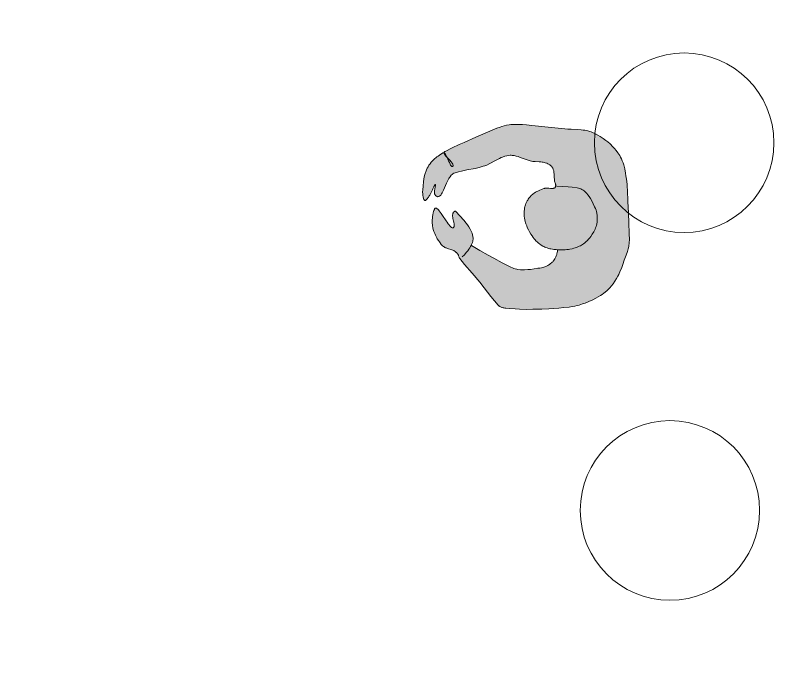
# Model space of a CAD drawing. Header units: millimetres. Extents: x 17924 to 83548, y -4690 to 56252.
# Drawn here: x 44369 to 46484, y 20789 to 22645 of the extents above; entities that cross this region are included whole.
import ezdxf

# ---------------------------------------------------------------- set-up
doc = ezdxf.new("R2010")
doc.units = ezdxf.units.MM
doc.header["$MEASUREMENT"] = 0
for name, color, linetype, lineweight in [('FURN-FREE', 1, 'Continuous', 0), ('FURN-STOR', 213, 'Continuous', 0), ('PRES-FILL', 7, 'Continuous', 0), ('PRES-PEOP', 42, 'Continuous', 0)]:
    doc.layers.add(name, color=color, linetype=linetype, lineweight=lineweight)

# ---------------------------------------------------------------- blocks, each defined once
blk = doc.blocks.new('*U113')
at = {"layer": 'PRES-FILL', "linetype": 'ByBlock', "lineweight": -2, "extrusion": (0, 0, -1)}
h = blk.add_hatch(color=0, dxfattribs=at)
edge = h.paths.add_edge_path(flags=16)
edge.add_spline(control_points=[(240, -161), (239.2, -157.9), (235.7, -154.1), (231.4, -150.1)], knot_values=[0, 0, 0, 0, 1, 1, 1, 1], degree=3, periodic=0)
edge.add_spline(control_points=[(231.4, -150.1), (224.7, -137.9), (218.2, -121), (212.9, -126), (207.8, -130.9), (221.7, -141), (231.4, -150.1)], knot_values=[0, 0, 0, 0, 0.509531, 0.509531, 0.509531, 1, 1, 1, 1], degree=3, periodic=0)
edge.add_spline(control_points=[(231.4, -150.1), (234.3, -155.3), (237.1, -159.6), (240, -161)], knot_values=[0, 0, 0, 0, 1, 1, 1, 1], degree=3, periodic=0)
edge.add_spline(control_points=[(240, -161), (240.4, -162.9), (239.8, -164.6), (237.7, -165.8), (221, -175.5), (204, -185.4), (186.8, -194.7), (165.8, -206), (144.9, -217.3), (123.7, -228.3), (103.6, -238.9), (83.2, -250.1), (60.8, -254.1), (41.5, -257.5), (22, -256.7), (2.6, -256.3), (-28.4, -255.8), (-59.5, -254.6), (-90.5, -254), (-105.6, -253.8), (-120.8, -255), (-136, -254.9), (-154.6, -254.8), (-172.2, -249.8), (-189.9, -240.5), (-222.5, -223.3), (-249.7, -199.5), (-261.6, -166.4), (-269.7, -143.7), (-274.3, -120.8), (-277.3, -97.4), (-279.9, -76.5), (-282.5, -55.6), (-285.1, -34.7), (-288.1, -9.4), (-291.2, 15.9), (-293.5, 41.2), (-295.3, 60.4), (-288.6, 79.2), (-283.8, 98.2), (-277.7, 122), (-270.9, 144.1), (-257.6, 165.8), (-244.5, 187.3), (-226.4, 202.3), (-204.7, 214.6), (-183.9, 226.5), (-163, 235.6), (-140.2, 240), (-107, 246.5), (-73.7, 250.6), (-40.3, 253.9), (-15.3, 256.4), (10, 257.5), (35.2, 256.8), (43, 256.6), (51.6, 255.1), (57.3, 249.7), (77.6, 230.3), (94.5, 209.7), (113.4, 190.1), (133.4, 169.4), (154.2, 149.4), (174, 128.5), (176.4, 125.9), (176.7, 122), (178.7, 119.1), (180.8, 116.2), (183.4, 113.7), (186.2, 111.4), (196.9, 103), (213.1, 106.2), (224.2, 97), (238.7, 85), (247.2, 68.6), (253.7, 53.4), (260.7, 37.3), (260.2, 14), (255, -2.2), (248.1, -23.6), (206.8, 58), (197.5, 43.3), (192.2, 34.9), (209.4, 11.6), (201.1, 1.7), (199.7, 0.1), (196.9, -3), (195.2, -1.5), (172.4, 17.8), (145.7, 43.5), (141.3, 69.1), (140.2, 75.8), (141.4, 83), (144.3, 90.3)], knot_values=[0, 0, 0, 0, 0.004098, 0.004098, 0.004098, 0.036354, 0.036354, 0.036354, 0.07573, 0.07573, 0.07573, 0.113201, 0.113201, 0.113201, 0.145266, 0.145266, 0.145266, 0.196552, 0.196552, 0.196552, 0.221625, 0.221625, 0.221625, 0.252365, 0.252365, 0.252365, 0.309173, 0.309173, 0.309173, 0.348127, 0.348127, 0.348127, 0.382965, 0.382965, 0.382965, 0.425054, 0.425054, 0.425054, 0.456865, 0.456865, 0.456865, 0.496842, 0.496842, 0.496842, 0.536467, 0.536467, 0.536467, 0.574696, 0.574696, 0.574696, 0.630228, 0.630228, 0.630228, 0.671879, 0.671879, 0.671879, 0.684675, 0.684675, 0.684675, 0.729775, 0.729775, 0.729775, 0.777357, 0.777357, 0.777357, 0.783126, 0.783126, 0.783126, 0.789055, 0.789055, 0.789055, 0.811446, 0.811446, 0.811446, 0.840448, 0.840448, 0.840448, 0.871083, 0.871083, 0.871083, 0.911485, 0.911485, 0.911485, 0.934486, 0.934486, 0.934486, 0.938181, 0.938181, 0.938181, 0.987094, 0.987094, 0.987094, 1, 1, 1, 1], degree=3, periodic=0)
edge.add_line((144.3, 90.3), (95.3, 113.2))
edge.add_spline(control_points=[(95.3, 113.2), (73.8, 123.3), (52, 132.9), (30, 141.9), (6.7, 151.5), (-21, 144.9), (-45.6, 139), (-59, 135.8), (-71.6, 132), (-82.3, 120.6), (-90.7, 111.8), (-94.8, 102.2), (-95.5, 91.6)], knot_values=[0, 0, 0, 0, 0.324205, 0.324205, 0.324205, 0.66843, 0.66843, 0.66843, 0.855113, 0.855113, 0.855113, 1, 1, 1, 1], degree=3, periodic=0)
edge.add_line((-95.5, 91.6), (-96, 83.1))
edge.add_spline(control_points=[(-96, 83.1), (-82.3, 83.5), (-68.4, 82.8), (-54.4, 76.2), (-36.4, 67.8), (-25.9, 56.4), (-14.5, 39.7), (-3, 22.7), (3.4, 5.5), (4.9, -11.9), (6.1, -27.4), (2.6, -43.2), (-9.2, -59.1), (-19.6, -73.1), (-32.3, -77), (-44.8, -83.5), (-54.4, -88.5), (-74.2, -81.2), (-76.7, -91.6), (-78, -96.9), (-74.5, -102.6), (-72.9, -107.9), (-68.9, -121.5), (-72.5, -137.8), (-59.6, -148.2), (-41.7, -162.6), (-20.5, -153.7), (-1.2, -157.5), (16, -160.9), (33.6, -168.9), (50.6, -169.1), (78.1, -169.5), (102.5, -142.7), (128.7, -132.4), (153.1, -122.8), (181.4, -117.7), (205.3, -108.5), (230, -99), (230.6, -40.5), (248.4, -38.2), (250.3, -37.9), (254.5, -40.7), (256.1, -42.9), (261.3, -49.8), (254.6, -73.9), (257.7, -71.7), (261.7, -68.6), (266.3, -46.5), (273.4, -36.3), (276.2, -32.3), (281.9, -21), (284.7, -25.9), (289.9, -34.8), (291.2, -44), (291.5, -53.1), (292.1, -76.4), (293.7, -99.7), (279.5, -123.6), (269.3, -140.7), (255.6, -152), (244.1, -160.6), (242.7, -161.7), (241.3, -161.7), (240, -161)], knot_values=[0, 0, 0, 0, 0.044568, 0.044568, 0.044568, 0.101682, 0.101682, 0.101682, 0.159954, 0.159954, 0.159954, 0.212108, 0.212108, 0.212108, 0.25772, 0.25772, 0.25772, 0.292514, 0.292514, 0.292514, 0.310285, 0.310285, 0.310285, 0.355053, 0.355053, 0.355053, 0.417583, 0.417583, 0.417583, 0.47369, 0.47369, 0.47369, 0.564976, 0.564976, 0.564976, 0.649839, 0.649839, 0.649839, 0.736981, 0.736981, 0.736981, 0.746599, 0.746599, 0.746599, 0.777051, 0.777051, 0.777051, 0.817948, 0.817948, 0.817948, 0.83422, 0.83422, 0.83422, 0.863911, 0.863911, 0.863911, 0.939425, 0.939425, 0.939425, 0.993629, 0.993629, 0.993629, 1, 1, 1, 1], degree=3, periodic=0)
at = {"layer": 'PRES-PEOP', "color": 0, "linetype": 'ByBlock', "lineweight": -2, "extrusion": (0, 0, -1), "flags": 128}
for points in [[(167.5, 123.7), (161.7, 117), (157, 110.9), (153.3, 105.6), (150.3, 101), (148, 96.9), (146.2, 93.3), (144.9, 90.2), (143.8, 87.5), (143.1, 85.1), (142, 81), (141.5, 78), (141.2, 75.7), (141.1, 72.4), (141.3, 69.1), (142.2, 64.3), (143.4, 59.9), (145, 55.9), (146.8, 52), (148.8, 48.5), (150.8, 45.2), (155.1, 39.1), (159.4, 33.8), (163.4, 29.2), (170.9, 21.3), (182.9, 9.7), (195.2, -1.5), (195.4, -1.7), (195.5, -1.8), (195.7, -1.8), (195.9, -1.9), (196, -1.9), (196.2, -2), (196.4, -2), (196.7, -1.9), (197, -1.8), (197.3, -1.7), (197.6, -1.6), (197.8, -1.5), (198.1, -1.3), (198.5, -1), (198.9, -0.7), (199.2, -0.4), (199.8, 0.2), (200.1, 0.6), (200.4, 0.9), (200.6, 1.1), (200.9, 1.4), (201.1, 1.7), (201.7, 2.7), (202.2, 3.7), (202.6, 4.7), (202.9, 5.8), (203.1, 6.8), (203.2, 9), (203, 11.2), (202.7, 13.3), (202.3, 15.4), (201.3, 19.4), (199.2, 26.4), (198.4, 28.9), (197.8, 31.1), (197.3, 33), (197, 34.6), (196.7, 35.9), (196.5, 38), (196.5, 39.6), (196.5, 40.6), (196.9, 42), (197.5, 43.3), (198.4, 44.4), (199.5, 44.9), (200.7, 45), (202, 44.7), (203.4, 44.1), (204.8, 43.2), (206.3, 42.1), (207.8, 40.8), (209.3, 39.3), (210.8, 37.8), (213.8, 34.4), (216.8, 30.8), (219.7, 27.2), (230.8, 13), (234.9, 7.9), (238.4, 3.9), (241.2, 0.7), (243.6, -1.6), (245.6, -3.3), (247.2, -4.5), (248.5, -5.2), (249.6, -5.7), (250.5, -5.9), (251.9, -5.9), (252.9, -5.5), (253.5, -5), (254.3, -3.8), (255, -2.2), (255.9, 1), (256.6, 4.1), (257.2, 7.1), (258.1, 12.9), (258.5, 18.1), (258.7, 22.8), (258.7, 26.8), (258.6, 30.3), (258, 36.5), (257.3, 40.9), (256.6, 44.2), (255.3, 48.9), (253.7, 53.4), (251.3, 59.2), (248.9, 64.2), (246.6, 68.7), (244.5, 72.5), (242.4, 75.8), (240.6, 78.7), (237, 83.6), (234.2, 87.1), (231.9, 89.7), (228.2, 93.5), (224.2, 97), (222.1, 98.6), (220, 99.8), (217.9, 100.9), (215.9, 101.7), (214.1, 102.3), (210.5, 103.3), (197.7, 106.2), (194.6, 107.1), (192.4, 107.9), (190.8, 108.6), (188.5, 109.9), (186.2, 111.4), (185.2, 112.3), (184.3, 113), (183.5, 113.7), (182.2, 115), (181.3, 116), (180.6, 116.7), (179.6, 117.9), (178.7, 119.1), (178.4, 119.7), (178.1, 120.2), (177.6, 121.3), (176, 125.1), (175.6, 126), (175.3, 126.7), (175, 127.1), (174.5, 127.8), (174.2, 128.1), (174, 128.5), (159, 144), (136.2, 167), (113.4, 190.1), (99.5, 204.9), (78.9, 227.5), (68.3, 238.6), (57.3, 249.7), (56.2, 250.6), (55.1, 251.5), (54, 252.2), (53, 252.8), (52, 253.3), (50, 254.2), (48.3, 254.8), (46.7, 255.3), (45.3, 255.6), (42.8, 256.1), (40.9, 256.4), (38, 256.7), (35.2, 256.8), (25.7, 257), (9.1, 256.9), (-3.3, 256.5), (-21.8, 255.5), (-40.3, 253.9), (-65.4, 251.2), (-84.1, 249), (-112.2, 244.9), (-126.2, 242.6), (-140.2, 240), (-148.6, 238.1), (-155.9, 236.2), (-162.2, 234.2), (-167.7, 232.2), (-177.1, 228.5), (-184, 225.4), (-194.4, 220.2), (-204.7, 214.6), (-212.7, 209.9), (-219.3, 205.5), (-224.9, 201.4), (-229.7, 197.7), (-233.6, 194.3), (-237, 191.2), (-242.7, 185.5), (-246.7, 180.9), (-249.6, 177.4), (-253.7, 171.8), (-257.6, 165.8), (-262.3, 157.7), (-266, 150.5), (-268.9, 144.1), (-271.2, 138.6), (-274.9, 128.7), (-277.3, 121.2), (-280.7, 109.8), (-283.8, 98.2), (-287.6, 84), (-290.3, 73.3), (-292, 65.3), (-293, 59.3), (-293.5, 54.8), (-293.7, 51.4), (-293.8, 46.4), (-293.5, 41.2), (-291.6, 22.2), (-288.5, -6.2), (-285.1, -34.7), (-281.2, -66.1), (-277.3, -97.4), (-276.1, -106.2), (-274.9, -113.8), (-272.4, -127.1), (-270.2, -136.9), (-268.4, -144.3), (-265.2, -155.4), (-261.6, -166.4), (-259.2, -172.5), (-256.7, -178), (-254, -183), (-251.3, -187.5), (-248.5, -191.6), (-242.9, -199.1), (-237.6, -205.3), (-232.5, -210.4), (-227.8, -214.7), (-219.2, -221.9), (-212.3, -226.9), (-206.9, -230.5), (-198.5, -235.7), (-189.9, -240.5), (-183.2, -243.8), (-177.4, -246.3), (-172.3, -248.3), (-167.9, -249.8), (-163.9, -251), (-160.5, -251.9), (-154.4, -253.2), (-149.9, -253.9), (-146.4, -254.3), (-141.2, -254.7), (-136, -254.9), (-124.6, -254.8), (-107.5, -254.2), (-99, -254), (-90.5, -254), (-43.9, -255.2), (2.6, -256.3), (17.2, -256.6), (28.1, -256.7), (36.3, -256.5), (42.5, -256.2), (47.1, -255.9), (53.9, -255.1), (60.8, -254.1), (64.9, -253.3), (72.6, -251.3), (79.2, -249.2), (85, -247.1), (89.9, -245), (98.5, -241.2), (111.2, -234.9), (123.7, -228.3), (155.3, -211.6), (186.8, -194.7), (199.6, -187.6), (218.8, -176.8), (237.7, -165.8), (238.8, -165), (239.5, -164.2), (239.9, -163.3), (240.1, -162.4), (240.1, -161.4), (239.9, -160.5), (239.5, -159.5), (239, -158.5), (238.4, -157.5), (237.8, -156.5), (236.2, -154.5), (234.4, -152.6), (232.6, -150.8), (228.8, -147.2), (222, -141), (219.5, -138.7), (217.6, -136.8), (216.1, -135.2), (214.9, -133.8), (214, -132.6), (213.3, -131.6), (212.9, -130.8), (212.3, -129.4), (212.1, -128.5), (212.1, -127.8), (212.4, -126.9), (212.9, -126), (213.6, -125.4), (214.4, -125.2), (215.1, -125.2), (215.8, -125.4), (216.5, -125.9), (217.3, -126.5), (218, -127.2), (218.7, -128.1), (219.4, -129), (220.8, -131.2), (222.2, -133.5), (223.5, -135.8), (226, -140.5), (230.6, -149.1), (232.3, -152.1), (233.8, -154.5), (235.1, -156.4), (236.3, -157.8), (237.3, -159), (238.2, -159.8), (238.9, -160.4), (239.6, -160.8), (240.7, -161.3), (241.6, -161.4), (242.2, -161.4), (243.2, -161.2), (244.1, -160.6), (248.5, -157.3), (252.5, -154.2), (256.1, -151.2), (259.3, -148.4), (262.1, -145.9), (264.5, -143.5), (268.6, -139.1), (271.5, -135.5), (273.7, -132.7), (276.7, -128.3), (278.1, -126), (279.5, -123.6), (281.7, -119), (283.6, -114.8), (285.1, -110.9), (286.4, -107.2), (288.3, -100.4), (289.5, -94.4), (290.3, -89.2), (290.8, -84.7), (291.4, -76.8), (291.6, -65), (291.5, -53.1), (291.4, -49.7), (291.2, -46.6), (290.9, -43.9), (290.5, -41.5), (290.2, -39.4), (289.8, -37.6), (289.4, -36.1), (288.5, -33.4), (287.7, -31.4), (287.1, -30), (286, -27.9), (284.7, -25.9), (284.4, -25.5), (284.1, -25.2), (283.8, -25), (283.5, -24.9), (283.2, -24.9), (283, -24.9), (282.7, -24.9), (282.4, -25), (282.1, -25.1), (281.5, -25.4), (281, -25.8), (280.5, -26.3), (280, -26.8), (279.6, -27.3), (278.7, -28.3), (278, -29.4), (276.7, -31.2), (275.8, -32.7), (275.1, -33.7), (274.7, -34.4), (274.3, -34.9), (273.8, -35.7), (273.4, -36.3), (272.1, -38.4), (270.9, -40.5), (269.9, -42.7), (268.9, -44.8), (267.2, -49), (265.8, -52.8), (264.7, -56.1), (263.7, -58.9), (262.9, -61.2), (262.2, -63.2), (261.6, -64.8), (261.1, -66), (260.7, -67.1), (259.9, -68.7), (259.3, -69.7), (258.9, -70.4), (258.3, -71.2), (257.7, -71.7), (257.4, -71.7), (257.2, -71.7), (257, -71.5), (256.9, -71.3), (256.9, -70.9), (256.9, -70.5), (256.9, -70), (256.9, -69.5), (257, -68.3), (257.1, -67), (257.3, -65.6), (257.5, -64.2), (257.6, -62.9), (257.9, -60.2), (258.2, -57.7), (258.4, -55.5), (258.4, -53.6), (258.5, -52), (258.4, -50.6), (258.3, -49.4), (258.1, -47.5), (257.8, -46.1), (257.5, -45.2), (257.2, -44.6), (256.7, -43.7), (256.1, -42.9), (255.8, -42.5), (255.4, -42.1), (255, -41.7), (254.6, -41.4), (253.8, -40.7), (253.1, -40.2), (252.5, -39.8), (251.9, -39.4), (251.4, -39.1), (251, -38.9), (250.6, -38.7), (250.3, -38.6), (249.7, -38.4), (249.4, -38.3), (249.1, -38.2), (248.7, -38.2), (248.4, -38.2), (246.7, -38.5), (245.2, -39.1), (243.8, -39.9), (242.6, -41), (241.4, -42.2), (240.3, -43.6), (238.4, -46.7), (236.7, -50.1), (235.1, -53.7), (233.7, -57.3), (231.2, -64.7), (226.6, -78.2), (224.7, -83.3), (222.9, -87.5), (221.2, -91.1), (219.7, -94.1), (218.2, -96.5), (215.5, -100.5), (213.3, -103.1), (211.5, -104.8), (208.5, -106.9), (205.3, -108.5), (196.2, -111.8), (187.9, -114.4), (173, -118.7), (150.5, -125), (139.4, -128.5), (128.7, -132.4), (123.8, -134.5), (119.2, -136.8), (110.7, -141.6), (96, -151.1), (84.9, -157.9), (80.7, -160.3), (77, -162.2), (70.5, -165.1), (65.6, -166.8), (61.9, -167.8), (56.3, -168.8), (53.4, -169.1), (50.6, -169.1), (47.4, -169), (44.4, -168.7), (38.8, -167.8), (33.8, -166.8), (29.4, -165.7), (21.8, -163.6), (10.2, -160.3), (4.5, -158.8), (-1.2, -157.5), (-4.8, -156.9), (-8.3, -156.6), (-14.8, -156.5), (-26.3, -156.8), (-30.6, -156.9), (-34.3, -156.8), (-37.6, -156.6), (-40.4, -156.2), (-42.9, -155.8), (-47.2, -154.8), (-50.4, -153.6), (-52.7, -152.6), (-56.2, -150.6), (-57.9, -149.5), (-59.6, -148.2), (-60.8, -147.2), (-61.8, -146.2), (-63.6, -144.2), (-65, -142.2), (-66.1, -140.3), (-67, -138.4), (-67.7, -136.6), (-68.3, -134.9), (-72.9, -107.9), (-73.2, -106.9), (-76.1, -99.3), (-76.4, -98.3), (-76.6, -97.5), (-76.8, -96.7), (-77, -95.4), (-77, -94.5), (-77, -93.7), (-76.9, -92.7), (-76.7, -91.6), (-76.4, -90.6), (-76, -89.8), (-75.6, -89.1), (-75.1, -88.5), (-74.5, -88), (-73.9, -87.5), (-73.3, -87.1), (-71.9, -86.5), (-70.5, -86.1), (-69.1, -85.8), (-67.7, -85.7), (-66.3, -85.5), (-63.6, -85.4), (-58.6, -85.5), (-54.8, -85.5), (-52.1, -85.3), (-50.1, -85.1), (-48.7, -84.8), (-47.6, -84.6), (-46.2, -84.1), (-44.8, -83.5), (-40.1, -81.2), (-31.9, -77.2), (-28.9, -75.6), (-26.3, -74.1), (-24, -72.7), (-22, -71.4), (-18.7, -69), (-16.2, -66.9), (-14.4, -65.1), (-11.8, -62.3), (-10.5, -60.8), (-9.2, -59.1), (-7.1, -56.2), (-5.3, -53.4), (-3.8, -50.8), (-2.5, -48.4), (-1.3, -46.1), (0.5, -41.8), (1.9, -38), (2.8, -34.7), (3.5, -31.9), (4, -29.4), (4.7, -25), (4.9, -21.7), (5.1, -16.8), (4.9, -11.9), (4.6, -8.6), (3.7, -2.5), (2.5, 2.9), (1.2, 7.6), (-0.1, 11.7), (-1.4, 15.2), (-2.6, 18.3), (-5.1, 23.8), (-7.2, 27.8), (-10.7, 33.8), (-14.5, 39.7), (-18.8, 45.6), (-22.5, 50.4), (-25.8, 54.4), (-28.8, 57.7), (-31.5, 60.4), (-33.9, 62.7), (-38.4, 66.5), (-42, 69.2), (-44.9, 71), (-49.5, 73.7), (-54.4, 76.2), (-57.1, 77.4), (-59.7, 78.4), (-62.1, 79.3), (-66.6, 80.6), (-70.5, 81.5), (-73.9, 82.1), (-76.9, 82.5), (-82.1, 82.9), (-86, 83.1), (-91.8, 83.2), (-97.7, 83), (-105, 82.7), (-111.4, 82.2), (-116.9, 81.6), (-121.8, 80.8), (-126.1, 80), (-129.8, 79.2), (-136.3, 77.4), (-141.1, 75.8), (-144.7, 74.4), (-150.1, 71.9), (-155.4, 69.1), (-158.7, 67.1), (-161.6, 65.2), (-164.2, 63.3), (-166.5, 61.4), (-170.7, 57.7), (-174, 54.3), (-176.8, 51.2), (-179.1, 48.4), (-182.9, 43.3), (-185.5, 39.2), (-189.2, 32.9), (-192.6, 26.2), (-194.4, 22), (-195.9, 18), (-197.1, 14.1), (-198, 10.4), (-198.7, 6.9), (-199.2, 3.6), (-199.7, -2.6), (-199.8, -8.1), (-199.5, -12.8), (-199.1, -17), (-198.5, -20.6), (-197.1, -26.8), (-195.7, -31.3), (-194.5, -34.7), (-192.3, -39.5), (-189.8, -44.2), (-185, -52.3), (-180.5, -59.5), (-176.2, -65.8), (-172.3, -71), (-168.6, -75.4), (-165.3, -78.9), (-162.3, -81.8), (-159.5, -84.1), (-157, -86), (-154.8, -87.4), (-150.7, -89.6), (-147.5, -90.9), (-145.1, -91.7), (-141.3, -92.5), (-137.4, -92.9), (-123, -93.2), (-112.1, -93.3), (-95.9, -93), (-79.7, -92.7)], [(144.3, 90.3), (119.8, 101.8), (95.3, 113.2), (79.1, 120.7), (54.7, 131.5), (30, 141.9), (25.6, 143.5), (21.3, 144.7), (17.3, 145.6), (13.4, 146.1), (9.8, 146.5), (2.9, 146.7), (-3.2, 146.5), (-8.6, 146.1), (-18, 144.9), (-25, 143.6), (-35.4, 141.4), (-45.6, 139), (-50.6, 137.8), (-54.8, 136.6), (-58.5, 135.4), (-61.7, 134.3), (-64.4, 133.1), (-66.8, 132), (-68.9, 131), (-72.4, 128.9), (-74.9, 127.2), (-76.8, 125.7), (-79.6, 123.3), (-82.3, 120.6), (-83.9, 119), (-85.2, 117.4), (-86.4, 115.9), (-87.4, 114.5), (-89.1, 111.8), (-90.5, 109.4), (-91.5, 107.3), (-92.4, 105.4), (-93, 103.7), (-93.9, 100.8), (-94.5, 98.5), (-94.8, 96.8), (-95.2, 94.2), (-95.5, 91.6), (-95.8, 87.4), (-96, 83.1)]]:
    blk.add_lwpolyline(points, dxfattribs=at)

msp = doc.modelspace()

# ---------------------------------------------------------------- linework, layer by layer
at = {"layer": 'FURN-STOR'}
for centre in [(46234, 22290), (46194.4, 21266)]:
    msp.add_circle(centre, 250, dxfattribs=at)

# ---------------------------------------------------------------- wipeouts: each hides what was drawn before it
at = {"linetype": 'Continuous'}
msp.add_wipeout([(45853.7, 22587.3), (44354.8, 22645.2), (44285.3, 20846.6), (45784.2, 20788.7)], dxfattribs=at).dxf.layer = 'FURN-FREE'

# ---------------------------------------------------------------- next in the draw order: block references
at = {"layer": 'PRES-FILL', "extrusion": (0, 0, -1), "rotation": 184.4259731010046}
msp.add_blockref('*U113', (-45791.9, 22082.4), dxfattribs=at)

doc.saveas('drawing.dxf')
